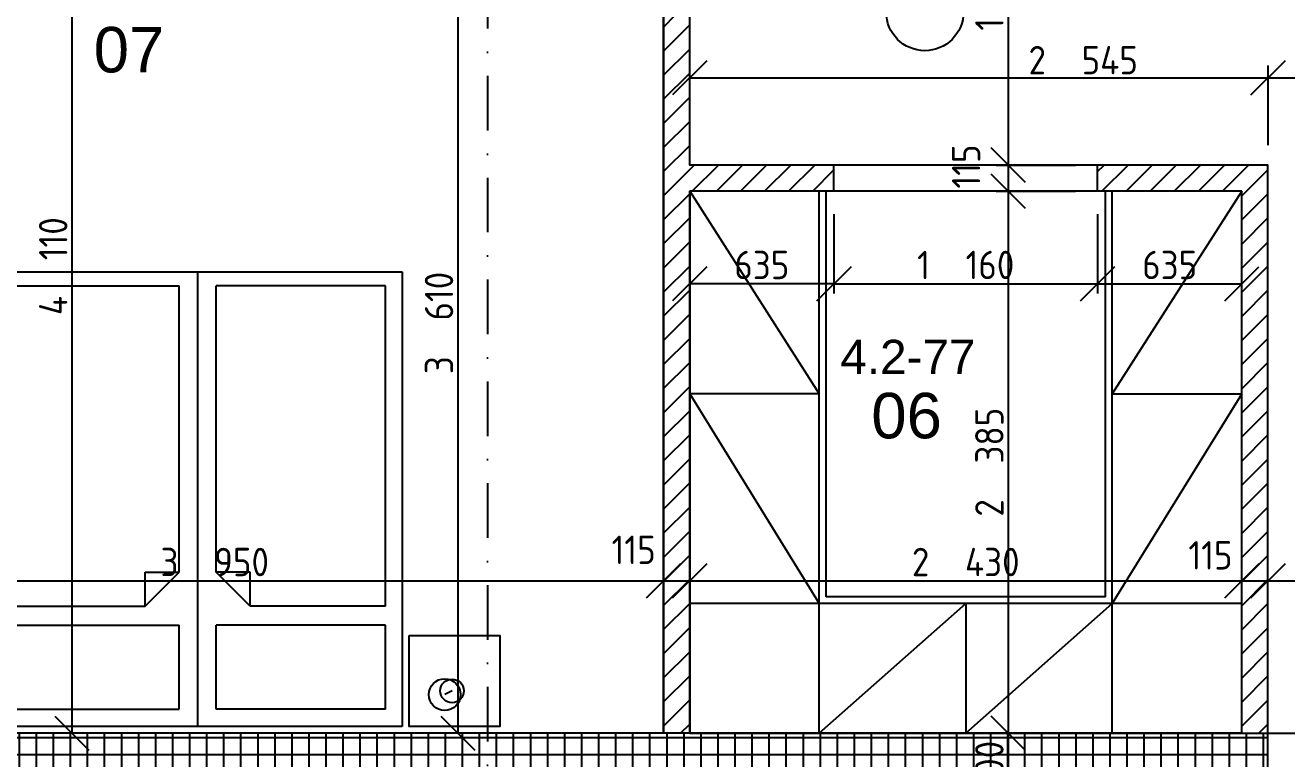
# Model space of a CAD drawing. Extents: x 4511820 to 5180432, y -1526536 to -944957.
# Drawn here: x 4983402 to 4988954, y -1056091 to -1052863 of the extents above; entities that cross this region are included whole.
import ezdxf

# ---------------------------------------------------------------- set-up
doc = ezdxf.new("R2010")
doc.units = 0
doc.header["$MEASUREMENT"] = 0
doc.linetypes.add('ACAD_ISO12W100', pattern=[22, 12, -3, 0.5, -3, 0.5, -3])
doc.linetypes.add('BODKOCIARKOVANA_3', pattern=[5.6, 3, -1.3, 0, -1.3])
doc.layers.get('0').update_dxf_attribs({"linetype": 'CONTINUOUS'})
doc.layers.get('Defpoints').update_dxf_attribs({"color": 61, "linetype": 'CONTINUOUS'})
for name, color, linetype in [('KÓTY', 4, 'CONTINUOUS'), ('MÚRY', 1, 'CONTINUOUS'), ('OKNÁ', 143, 'CONTINUOUS'), ('osi', 253, 'CONTINUOUS'), ('Plochy', 41, 'CONTINUOUS'), ('POPIS', 7, 'CONTINUOUS'), ('TENKÁ', 7, 'CONTINUOUS'), ('ZARIADENIE', 47, 'CONTINUOUS'), ('ŠRAFY', 82, 'CONTINUOUS')]:
    doc.layers.add(name, color=color, linetype=linetype)
doc.styles.add('ARIAL', font='arial.ttf')
doc.styles.add('STYLE1', font='isocp.shx')
doc.dimstyles.new('STANDARD-50', dxfattribs={"dimtxt": 125, "dimasz": 150, "dimexe": 10, "dimexo": 200, "dimgap": 20, "dimtad": 1, "dimdsep": 46, "dimlunit": 6, "dimtxsty": 'STYLE1', "dimblk1": 'OBLIQUE', "dimblk2": 'OBLIQUE', "dimsah": 1, "dimcen": 2.5, "dimse1": 1, "dimse2": 1, "dimadec": 0, "dimazin": 0, "dimtfac": 1, "dimtmove": 1, "dimatfit": 3, "dimldrblk": 'OBLIQUE', "dimfxl": 1, "dimtolj": 1, "dimtzin": 0, "dimarcsym": 0})
pattern_1 = [(45, (515270.5, 400718.02), (-53.0330086, 53.0330086), [])]

# ---------------------------------------------------------------- blocks, each defined once
blk = doc.blocks.new('DVOJPOSTEL')
at = {"layer": 'ZARIADENIE', "ltscale": 0.25}
for p, q in [((4444359, -1314665.2), (4444359, -1312665.2)), ((4444359, -1312665.2), (4446159, -1312665.2)), ((4445259, -1312665.2), (4445259, -1314665.2)), ((4446159, -1312665.2), (4446159, -1314665.2)), ((4444139.6, -1312821.2), (4444171.8, -1312805.1)), ((4446378.4, -1312821.2), (4446346.2, -1312805.1)), ((4446159, -1314665.2), (4444359, -1314665.2))]:
    blk.add_line(p, q, dxfattribs=at)
at = {"layer": 'ZARIADENIE', "color": 76, "ltscale": 0.25}
for p, q in [((4444432.3, -1312741.6), (4445177.9, -1312741.6)), ((4444432.3, -1312741.6), (4444432.3, -1313110.9)), ((4445177.9, -1312741.6), (4445177.9, -1313110.9)), ((4446085.7, -1312741.6), (4445340.1, -1312741.6)), ((4445340.1, -1312741.6), (4445340.1, -1313110.9)), ((4446085.7, -1312741.6), (4446085.7, -1313110.9)), ((4444432.3, -1313110.9), (4445177.9, -1313110.9)), ((4446085.7, -1313110.9), (4445340.1, -1313110.9)), ((4444432.3, -1313193.6), (4444432.3, -1314603.6)), ((4444432.3, -1313193.6), (4445027.9, -1313193.6)), ((4445027.9, -1313193.6), (4445177.9, -1313343.6)), ((4445027.9, -1313193.6), (4445027.9, -1313343.6)), ((4445490.1, -1313193.6), (4445340.1, -1313343.6)), ((4446085.7, -1313193.6), (4445490.1, -1313193.6)), ((4445490.1, -1313193.6), (4445490.1, -1313343.6)), ((4446085.7, -1313193.6), (4446085.7, -1314603.6)), ((4445027.9, -1313343.6), (4445177.9, -1313343.6)), ((4445177.9, -1313343.6), (4445177.9, -1314603.6)), ((4445340.1, -1313343.6), (4445340.1, -1314603.6)), ((4445490.1, -1313343.6), (4445340.1, -1313343.6)), ((4444432.3, -1314603.6), (4445177.9, -1314603.6)), ((4446085.7, -1314603.6), (4445340.1, -1314603.6))]:
    blk.add_line(p, q, dxfattribs=at)
at = {"layer": 'ZARIADENIE'}
for points in [[(4444329, -1313065.2), (4443929, -1313065.2), (4443929, -1312665.2), (4444329, -1312665.2)], [(4446189, -1313065.2), (4446589, -1313065.2), (4446589, -1312665.2), (4446189, -1312665.2)]]:
    blk.add_lwpolyline(points, close=True, dxfattribs=at)
at = {"layer": 'ZARIADENIE', "ltscale": 0.25}
for centre, radius in [((4444171.8, -1312805.1), 69.7), ((4446346.2, -1312805.1), 69.7), ((4444139.6, -1312821.2), 51.9), ((4446378.4, -1312821.2), 51.9)]:
    blk.add_circle(centre, radius, dxfattribs=at)
blk = doc.blocks.new('_OBLIQUE')
at = {"color": 0, "linetype": 'ByBlock'}
blk.add_line((-0.5, -0.5), (0.5, 0.5), dxfattribs=at)
blk = doc.blocks.new('*D20842')
at = {"layer": 'Defpoints', "color": 0}
for p in [(4985096, -1051868.2), (4983607.5, -1055978.2), (4985096, -1055978.2)]:
    blk.add_point(p, dxfattribs=at)
at = {"layer": 'KÓTY', "color": 0, "lineweight": -2}
blk.add_line((4983607.5, -1051868.2), (4983607.5, -1055978.2), dxfattribs=at)
at = {"layer": 'KÓTY', "color": 0, "linetype": 'ByBlock', "lineweight": -2, "xscale": 150, "yscale": 150, "zscale": 150}
for p, rotation in [((4983607.5, -1051868.2), 90), ((4983607.5, -1055978.2), 270)]:
    blk.add_blockref('_OBLIQUE', p, dxfattribs=dict(at, rotation=rotation))
at = {"layer": 'KÓTY', "color": 0, "insert": (4983525, -1053923.2), "char_height": 125, "attachment_point": 5, "rotation": 90, "style": 'STYLE1'}
blk.add_mtext('\\A1;4ﾠ110', dxfattribs=at)
blk = doc.blocks.new('*D20855')
at = {"layer": 'Defpoints', "color": 0}
for p in [(4988121, -1051868.2), (4987727.5, -1053478.2), (4988121, -1053478.2)]:
    blk.add_point(p, dxfattribs=at)
at = {"layer": 'KÓTY', "color": 0, "lineweight": -2}
blk.add_line((4987727.5, -1051868.2), (4987727.5, -1053478.2), dxfattribs=at)
at = {"layer": 'KÓTY', "color": 0, "linetype": 'ByBlock', "lineweight": -2, "xscale": 150, "yscale": 150, "zscale": 150}
for p, rotation in [((4987727.5, -1051868.2), 90), ((4987727.5, -1053478.2), 270)]:
    blk.add_blockref('_OBLIQUE', p, dxfattribs=dict(at, rotation=rotation))
at = {"layer": 'KÓTY', "color": 0, "insert": (4987645, -1052673.2), "char_height": 125, "attachment_point": 5, "rotation": 90, "style": 'STYLE1'}
blk.add_mtext('\\A1;1ﾠ610', dxfattribs=at)
blk = doc.blocks.new('*D20856')
at = {"layer": 'Defpoints', "color": 0}
for p in [(4988121, -1053478.2), (4987727.5, -1053593.2), (4988121, -1053593.2)]:
    blk.add_point(p, dxfattribs=at)
at = {"layer": 'KÓTY', "color": 0, "lineweight": -2}
blk.add_line((4987727.5, -1053478.2), (4987727.5, -1053593.2), dxfattribs=at)
at = {"layer": 'KÓTY', "color": 0, "linetype": 'ByBlock', "lineweight": -2, "xscale": 150, "yscale": 150, "zscale": 150}
for p, rotation in [((4987727.5, -1053478.2), 90), ((4987727.5, -1053593.2), 270)]:
    blk.add_blockref('_OBLIQUE', p, dxfattribs=dict(at, rotation=rotation))
at = {"layer": 'KÓTY', "color": 0, "insert": (4987542.5, -1053484.9), "char_height": 125, "attachment_point": 5, "rotation": 90, "style": 'STYLE1'}
blk.add_mtext('\\A1;115', dxfattribs=at)
blk = doc.blocks.new('*D20857')
at = {"layer": 'Defpoints', "color": 0}
for p in [(4988121, -1053593.2), (4987541, -1055978.2), (4987727.5, -1055978.2)]:
    blk.add_point(p, dxfattribs=at)
at = {"layer": 'KÓTY', "color": 0, "lineweight": -2}
blk.add_line((4987727.5, -1053593.2), (4987727.5, -1055978.2), dxfattribs=at)
at = {"layer": 'KÓTY', "color": 0, "linetype": 'ByBlock', "lineweight": -2, "xscale": 150, "yscale": 150, "zscale": 150}
for p, rotation in [((4987727.5, -1053593.2), 90), ((4987727.5, -1055978.2), 270)]:
    blk.add_blockref('_OBLIQUE', p, dxfattribs=dict(at, rotation=rotation))
at = {"layer": 'KÓTY', "color": 0, "insert": (4987645, -1054785.7), "char_height": 125, "attachment_point": 5, "rotation": 90, "style": 'STYLE1'}
blk.add_mtext('\\A1;2ﾠ385', dxfattribs=at)
blk = doc.blocks.new('*D20858')
at = {"layer": 'Defpoints', "color": 0}
for p in [(4987541, -1055978.2), (4987541, -1056278.2), (4987727.5, -1056278.2)]:
    blk.add_point(p, dxfattribs=at)
at = {"layer": 'KÓTY', "color": 0, "lineweight": -2}
blk.add_line((4987727.5, -1055978.2), (4987727.5, -1056278.2), dxfattribs=at)
at = {"layer": 'KÓTY', "color": 0, "linetype": 'ByBlock', "lineweight": -2, "xscale": 150, "yscale": 150, "zscale": 150}
for p, rotation in [((4987727.5, -1055978.2), 90), ((4987727.5, -1056278.2), 270)]:
    blk.add_blockref('_OBLIQUE', p, dxfattribs=dict(at, rotation=rotation))
at = {"layer": 'KÓTY', "color": 0, "insert": (4987645, -1056128.2), "char_height": 125, "attachment_point": 5, "rotation": 90, "style": 'STYLE1'}
blk.add_mtext('\\A1;300', dxfattribs=at)
blk = doc.blocks.new('*D20942')
at = {"layer": 'Defpoints', "color": 0}
for p in [(4986211, -1055307.5), (4982261, -1055978.2), (4986211, -1055978.2)]:
    blk.add_point(p, dxfattribs=at)
at = {"layer": 'KÓTY', "color": 0, "lineweight": -2}
blk.add_line((4982261, -1055307.5), (4986211, -1055307.5), dxfattribs=at)
at = {"layer": 'KÓTY', "color": 0, "linetype": 'ByBlock', "lineweight": -2, "xscale": 150, "yscale": 150, "zscale": 150, "rotation": 180}
blk.add_blockref('_OBLIQUE', (4982261, -1055307.5), dxfattribs=at)
at = {"layer": 'KÓTY', "color": 0, "linetype": 'ByBlock', "lineweight": -2, "xscale": 150, "yscale": 150, "zscale": 150}
blk.add_blockref('_OBLIQUE', (4986211, -1055307.5), dxfattribs=at)
at = {"layer": 'KÓTY', "color": 0, "insert": (4984236, -1055225), "char_height": 125, "attachment_point": 5, "style": 'STYLE1'}
blk.add_mtext('\\A1;3ﾠ950', dxfattribs=at)
blk = doc.blocks.new('*D20943')
at = {"layer": 'Defpoints', "color": 0}
for p in [(4986326, -1055307.5), (4986211, -1055978.2), (4986326, -1055978.2)]:
    blk.add_point(p, dxfattribs=at)
at = {"layer": 'KÓTY', "color": 0, "lineweight": -2}
blk.add_line((4986211, -1055307.5), (4986326, -1055307.5), dxfattribs=at)
at = {"layer": 'KÓTY', "color": 0, "linetype": 'ByBlock', "lineweight": -2, "xscale": 150, "yscale": 150, "zscale": 150, "rotation": 180}
blk.add_blockref('_OBLIQUE', (4986211, -1055307.5), dxfattribs=at)
at = {"layer": 'KÓTY', "color": 0, "linetype": 'ByBlock', "lineweight": -2, "xscale": 150, "yscale": 150, "zscale": 150}
blk.add_blockref('_OBLIQUE', (4986326, -1055307.5), dxfattribs=at)
at = {"layer": 'KÓTY', "color": 0, "insert": (4986079.5, -1055171.5), "char_height": 125, "attachment_point": 5, "style": 'STYLE1'}
blk.add_mtext('\\A1;115', dxfattribs=at)
blk = doc.blocks.new('*D20944')
at = {"layer": 'Defpoints', "color": 0}
for p in [(4988756, -1055307.5), (4986326, -1055978.2), (4988756, -1055978.2)]:
    blk.add_point(p, dxfattribs=at)
at = {"layer": 'KÓTY', "color": 0, "lineweight": -2}
blk.add_line((4986326, -1055307.5), (4988756, -1055307.5), dxfattribs=at)
at = {"layer": 'KÓTY', "color": 0, "linetype": 'ByBlock', "lineweight": -2, "xscale": 150, "yscale": 150, "zscale": 150, "rotation": 180}
blk.add_blockref('_OBLIQUE', (4986326, -1055307.5), dxfattribs=at)
at = {"layer": 'KÓTY', "color": 0, "linetype": 'ByBlock', "lineweight": -2, "xscale": 150, "yscale": 150, "zscale": 150}
blk.add_blockref('_OBLIQUE', (4988756, -1055307.5), dxfattribs=at)
at = {"layer": 'KÓTY', "color": 0, "insert": (4987541, -1055225), "char_height": 125, "attachment_point": 5, "style": 'STYLE1'}
blk.add_mtext('\\A1;2ﾠ430', dxfattribs=at)
blk = doc.blocks.new('*D20945')
at = {"layer": 'Defpoints', "color": 0}
for p in [(4988871, -1055307.5), (4988756, -1055978.2), (4988871, -1055978.2)]:
    blk.add_point(p, dxfattribs=at)
at = {"layer": 'KÓTY', "color": 0, "lineweight": -2}
blk.add_line((4988756, -1055307.5), (4988871, -1055307.5), dxfattribs=at)
at = {"layer": 'KÓTY', "color": 0, "linetype": 'ByBlock', "lineweight": -2, "xscale": 150, "yscale": 150, "zscale": 150, "rotation": 180}
blk.add_blockref('_OBLIQUE', (4988756, -1055307.5), dxfattribs=at)
at = {"layer": 'KÓTY', "color": 0, "linetype": 'ByBlock', "lineweight": -2, "xscale": 150, "yscale": 150, "zscale": 150}
blk.add_blockref('_OBLIQUE', (4988871, -1055307.5), dxfattribs=at)
at = {"layer": 'KÓTY', "color": 0, "insert": (4988618, -1055195.5), "char_height": 125, "attachment_point": 5, "style": 'STYLE1'}
blk.add_mtext('\\A1;115', dxfattribs=at)
blk = doc.blocks.new('*D20946')
at = {"layer": 'Defpoints', "color": 0}
for p in [(4990121, -1055307.5), (4988871, -1055978.2), (4990121, -1055978.2)]:
    blk.add_point(p, dxfattribs=at)
at = {"layer": 'KÓTY', "color": 0, "lineweight": -2}
blk.add_line((4988871, -1055307.5), (4990121, -1055307.5), dxfattribs=at)
at = {"layer": 'KÓTY', "color": 0, "linetype": 'ByBlock', "lineweight": -2, "xscale": 150, "yscale": 150, "zscale": 150, "rotation": 180}
blk.add_blockref('_OBLIQUE', (4988871, -1055307.5), dxfattribs=at)
at = {"layer": 'KÓTY', "color": 0, "linetype": 'ByBlock', "lineweight": -2, "xscale": 150, "yscale": 150, "zscale": 150}
blk.add_blockref('_OBLIQUE', (4990121, -1055307.5), dxfattribs=at)
at = {"layer": 'KÓTY', "color": 0, "insert": (4989496, -1055225), "char_height": 125, "attachment_point": 5, "style": 'STYLE1'}
blk.add_mtext('\\A1;1ﾠ250', dxfattribs=at)
blk = doc.blocks.new('*D20949')
at = {"layer": 'Defpoints', "color": 0}
for p in [(4986961, -1053593.2), (4988121, -1053593.2), (4988121, -1054000.5)]:
    blk.add_point(p, dxfattribs=at)
at = {"layer": 'KÓTY', "color": 0, "lineweight": -2}
blk.add_line((4986961, -1054000.5), (4988121, -1054000.5), dxfattribs=at)
at = {"layer": 'KÓTY', "color": 0, "linetype": 'ByBlock', "lineweight": -2, "xscale": 150, "yscale": 150, "zscale": 150, "rotation": 180}
blk.add_blockref('_OBLIQUE', (4986961, -1054000.5), dxfattribs=at)
at = {"layer": 'KÓTY', "color": 0, "linetype": 'ByBlock', "lineweight": -2, "xscale": 150, "yscale": 150, "zscale": 150}
blk.add_blockref('_OBLIQUE', (4988121, -1054000.5), dxfattribs=at)
at = {"layer": 'KÓTY', "color": 0, "insert": (4987541, -1053918), "char_height": 125, "attachment_point": 5, "style": 'STYLE1'}
blk.add_mtext('\\A1;1ﾠ160', dxfattribs=at)
blk = doc.blocks.new('*D20950')
at = {"layer": 'Defpoints', "color": 0}
for p in [(4986326, -1053593.2), (4986961, -1053593.2), (4986326, -1054000.5)]:
    blk.add_point(p, dxfattribs=at)
at = {"layer": 'KÓTY', "color": 0, "lineweight": -2}
blk.add_line((4986961, -1054000.5), (4986326, -1054000.5), dxfattribs=at)
at = {"layer": 'KÓTY', "color": 0, "linetype": 'ByBlock', "lineweight": -2, "xscale": 150, "yscale": 150, "zscale": 150, "rotation": 180}
blk.add_blockref('_OBLIQUE', (4986326, -1054000.5), dxfattribs=at)
at = {"layer": 'KÓTY', "color": 0, "linetype": 'ByBlock', "lineweight": -2, "xscale": 150, "yscale": 150, "zscale": 150}
blk.add_blockref('_OBLIQUE', (4986961, -1054000.5), dxfattribs=at)
at = {"layer": 'KÓTY', "color": 0, "insert": (4986643.5, -1053918), "char_height": 125, "attachment_point": 5, "style": 'STYLE1'}
blk.add_mtext('\\A1;635', dxfattribs=at)
blk = doc.blocks.new('*D20951')
at = {"layer": 'Defpoints', "color": 0}
for p in [(4988121, -1053593.2), (4988756, -1053593.2), (4988756, -1054000.5)]:
    blk.add_point(p, dxfattribs=at)
at = {"layer": 'KÓTY', "color": 0, "lineweight": -2}
blk.add_line((4988121, -1054000.5), (4988756, -1054000.5), dxfattribs=at)
at = {"layer": 'KÓTY', "color": 0, "linetype": 'ByBlock', "lineweight": -2, "xscale": 150, "yscale": 150, "zscale": 150, "rotation": 180}
blk.add_blockref('_OBLIQUE', (4988121, -1054000.5), dxfattribs=at)
at = {"layer": 'KÓTY', "color": 0, "linetype": 'ByBlock', "lineweight": -2, "xscale": 150, "yscale": 150, "zscale": 150}
blk.add_blockref('_OBLIQUE', (4988756, -1054000.5), dxfattribs=at)
at = {"layer": 'KÓTY', "color": 0, "insert": (4988438.5, -1053918), "char_height": 125, "attachment_point": 5, "style": 'STYLE1'}
blk.add_mtext('\\A1;635', dxfattribs=at)
blk = doc.blocks.new('*D20952')
at = {"layer": 'Defpoints', "color": 0}
for p in [(4988871, -1053094.5), (4986326, -1053478.2), (4988871, -1053478.2)]:
    blk.add_point(p, dxfattribs=at)
at = {"layer": 'KÓTY', "color": 0, "lineweight": -2}
blk.add_line((4986326, -1053094.5), (4988871, -1053094.5), dxfattribs=at)
at = {"layer": 'KÓTY', "color": 0, "linetype": 'ByBlock', "lineweight": -2, "xscale": 150, "yscale": 150, "zscale": 150, "rotation": 180}
blk.add_blockref('_OBLIQUE', (4986326, -1053094.5), dxfattribs=at)
at = {"layer": 'KÓTY', "color": 0, "linetype": 'ByBlock', "lineweight": -2, "xscale": 150, "yscale": 150, "zscale": 150}
blk.add_blockref('_OBLIQUE', (4988871, -1053094.5), dxfattribs=at)
at = {"layer": 'KÓTY', "color": 0, "insert": (4988058, -1053017), "char_height": 125, "attachment_point": 5, "style": 'STYLE1'}
blk.add_mtext('\\A1;2ﾠ545', dxfattribs=at)
blk = doc.blocks.new('*D20953')
at = {"layer": 'Defpoints', "color": 0}
for p in [(4988871, -1053478.2), (4989253, -1053478.2), (4988871, -1055978.2)]:
    blk.add_point(p, dxfattribs=at)
at = {"layer": 'KÓTY', "color": 0, "lineweight": -2}
blk.add_line((4989253, -1055978.2), (4989253, -1053478.2), dxfattribs=at)
at = {"layer": 'KÓTY', "color": 0, "linetype": 'ByBlock', "lineweight": -2, "xscale": 150, "yscale": 150, "zscale": 150}
for p, rotation in [((4989253, -1053478.2), 90), ((4989253, -1055978.2), 270)]:
    blk.add_blockref('_OBLIQUE', p, dxfattribs=dict(at, rotation=rotation))
at = {"layer": 'KÓTY', "color": 0, "insert": (4989170.5, -1054728.2), "char_height": 125, "attachment_point": 5, "rotation": 90, "style": 'STYLE1'}
blk.add_mtext('\\A1;2ﾠ500', dxfattribs=at)
blk = doc.blocks.new('*D20954')
at = {"layer": 'Defpoints', "color": 0}
for p in [(4990121, -1053094.5), (4988871, -1053478.2), (4990121, -1053478.2)]:
    blk.add_point(p, dxfattribs=at)
at = {"layer": 'KÓTY', "color": 0, "lineweight": -2}
blk.add_line((4988871, -1053094.5), (4990121, -1053094.5), dxfattribs=at)
at = {"layer": 'KÓTY', "color": 0, "linetype": 'ByBlock', "lineweight": -2, "xscale": 150, "yscale": 150, "zscale": 150, "rotation": 180}
blk.add_blockref('_OBLIQUE', (4988871, -1053094.5), dxfattribs=at)
at = {"layer": 'KÓTY', "color": 0, "linetype": 'ByBlock', "lineweight": -2, "xscale": 150, "yscale": 150, "zscale": 150}
blk.add_blockref('_OBLIQUE', (4990121, -1053094.5), dxfattribs=at)
at = {"layer": 'KÓTY', "color": 0, "insert": (4989496, -1053012), "char_height": 125, "attachment_point": 5, "style": 'STYLE1'}
blk.add_mtext('\\A1;1ﾠ250', dxfattribs=at)
blk = doc.blocks.new('*D20955')
at = {"layer": 'Defpoints', "color": 0}
for p in [(4988871, -1051868.2), (4989253, -1051868.2), (4988871, -1053478.2)]:
    blk.add_point(p, dxfattribs=at)
at = {"layer": 'KÓTY', "color": 0, "lineweight": -2}
blk.add_line((4989253, -1053478.2), (4989253, -1051868.2), dxfattribs=at)
at = {"layer": 'KÓTY', "color": 0, "linetype": 'ByBlock', "lineweight": -2, "xscale": 150, "yscale": 150, "zscale": 150}
for p, rotation in [((4989253, -1051868.2), 90), ((4989253, -1053478.2), 270)]:
    blk.add_blockref('_OBLIQUE', p, dxfattribs=dict(at, rotation=rotation))
at = {"layer": 'KÓTY', "color": 0, "insert": (4989170.5, -1052673.2), "char_height": 125, "attachment_point": 5, "rotation": 90, "style": 'STYLE1'}
blk.add_mtext('\\A1;1ﾠ610', dxfattribs=at)
blk = doc.blocks.new('*D20989')
at = {"layer": 'Defpoints', "color": 0}
for p in [(4986211, -1052368.2), (4985305.5, -1055978.2), (4986268.5, -1055978.2)]:
    blk.add_point(p, dxfattribs=at)
at = {"layer": 'KÓTY', "color": 0, "lineweight": -2}
blk.add_line((4985305.5, -1052368.2), (4985305.5, -1055978.2), dxfattribs=at)
at = {"layer": 'KÓTY', "color": 0, "linetype": 'ByBlock', "lineweight": -2, "xscale": 150, "yscale": 150, "zscale": 150}
for p, rotation in [((4985305.5, -1052368.2), 90), ((4985305.5, -1055978.2), 270)]:
    blk.add_blockref('_OBLIQUE', p, dxfattribs=dict(at, rotation=rotation))
at = {"layer": 'KÓTY', "color": 0, "insert": (4985223, -1054173.2), "char_height": 125, "attachment_point": 5, "rotation": 90, "style": 'STYLE1'}
blk.add_mtext('\\A1;3ﾠ610', dxfattribs=at)

msp = doc.modelspace()

# ---------------------------------------------------------------- hatches: boundary and pattern name
at = {"layer": 'ŠRAFY', "ltscale": 0.25}
h = msp.add_hatch(dxfattribs=at)
h.set_pattern_fill('ANSI31', color=256, scale=600, style=0)
h.set_pattern_definition(pattern_1)
h.paths.add_polyline_path([(4986326, -1055978.172), (4986326, -1053593.172), (4986961, -1053593.172), (4986961, -1053478.172), (4986326, -1053478.172), (4986326, -1052828.172), (4986326, -1052818.172), (4986211, -1052818.172), (4986211, -1052828.172), (4986211, -1055978.172)])
h = msp.add_hatch(dxfattribs=at)
h.set_pattern_fill('ANSI31', color=256, scale=600, style=0)
h.set_pattern_definition(pattern_1)
h.paths.add_polyline_path([(4988871, -1055978.172), (4988871, -1053478.172), (4988121, -1053478.172), (4988121, -1053593.172), (4988756, -1053593.172), (4988756, -1055978.172)])
h = msp.add_hatch(dxfattribs=at)
h.set_pattern_fill('ANSI37', color=256, scale=600, angle=45)
h.set_pattern_definition([(90, (-3307273.674, 668852.734), (-75, 1e-14), []), (180, (-3307273.674, 668852.734), (-1e-14, -75), [])])
h.paths.add_polyline_path([(4982121, -1055978.172), (4982121, -1056278.172), (4982261, -1056278.172), (4985086, -1056278.172), (4985201, -1056278.172), (4986086, -1056278.172), (4986201, -1056278.172), (4987401, -1056278.172), (4988001, -1056278.172), (4988756, -1056278.172), (4988871, -1056278.172), (4988871, -1055978.172), (4988756, -1055978.172), (4986326, -1055978.172), (4986211, -1055978.172), (4982261, -1055978.172)])
h.paths.add_polyline_path([(4987520, -1056271.971), (4987520, -1055984.373), (4987770, -1055984.373), (4987770, -1056271.971)], flags=24)
h.paths.add_polyline_path([(4982984, -1056271.971), (4982984, -1055984.373), (4983234, -1055984.373), (4983234, -1056271.971)], flags=24)

# ---------------------------------------------------------------- linework, layer by layer
at = {"layer": 'KÓTY', "ltscale": 0.25}
for p, q in [((4988871, -1053041.097), (4988871, -1053391.097)), ((4988871, -1053041.097), (4988871, -1053391.097)), ((4986961, -1053694.097), (4986961, -1054044.097)), ((4988121, -1053694.097), (4988121, -1054044.097))]:
    msp.add_line(p, q, dxfattribs=at)
at = {"layer": 'KÓTY', "ltscale": 25}
for p, q in [((4987674.097, -1053478.172), (4988024.097, -1053478.172)), ((4987674.097, -1053593.172), (4988024.097, -1053593.172))]:
    msp.add_line(p, q, dxfattribs=at)
at = {"layer": 'MÚRY'}
for p, q in [((4986211, -1055978.172), (4986211, -1052818.172)), ((4986326, -1053478.172), (4986326, -1052818.172)), ((4986961, -1053478.172), (4986326, -1053478.172)), ((4986961, -1053593.172), (4986961, -1053478.172)), ((4988871, -1053478.172), (4988121, -1053478.172)), ((4988121, -1053593.172), (4988121, -1053478.172)), ((4988871, -1059778.172), (4988871, -1053478.172)), ((4986326, -1055978.172), (4986326, -1053593.172)), ((4986961, -1053593.172), (4986326, -1053593.172)), ((4988756, -1053593.172), (4988121, -1053593.172)), ((4988756, -1055978.172), (4988756, -1053593.172)), ((4986211, -1055978.172), (4982121, -1055978.172)), ((4988756, -1055978.172), (4986326, -1055978.172))]:
    msp.add_line(p, q, dxfattribs=at)
at = {"layer": 'OKNÁ', "ltscale": 0.25}
msp.add_circle((4987361, -1052805.172), 170, dxfattribs=at)
at = {"layer": 'osi', "linetype": 'BODKOCIARKOVANA_3', "ltscale": 80}
msp.add_line((4985436, -1047260.98), (4985436, -1084778.172), dxfattribs=at)
at = {"layer": 'Plochy'}
for points in [[(4982261, -1055978.172), (4982261, -1049858.172), (4985096, -1049858.172), (4985096, -1051868.172), (4986211, -1051868.172), (4986211, -1055978.172)], [(4988871, -1059778.172), (4988871, -1053478.172), (4986326, -1053478.172), (4986326, -1051868.172), (4990121, -1051868.172), (4990121, -1059778.172), (4991241, -1059778.172), (4991241, -1062398.172), (4988056, -1062398.172), (4988056, -1059778.172)], [(4988756, -1053593.172), (4986326, -1053593.172), (4986326, -1055978.172), (4988756, -1055978.172)]]:
    msp.add_lwpolyline(points, close=True, dxfattribs=at)
at = {"layer": 'TENKÁ'}
for p, q in [((4986326, -1055978.172), (4986211, -1055978.172)), ((4988756, -1055978.172), (4988871, -1055978.172))]:
    msp.add_line(p, q, dxfattribs=at)
at = {"layer": 'TENKÁ', "linetype": 'ACAD_ISO12W100', "ltscale": 10}
msp.add_line((4988871, -1055978.172), (4990121, -1055978.172), dxfattribs=at)
at = {"layer": 'ZARIADENIE'}
for p, q in [((4986326, -1053593.172), (4986896, -1054485.672)), ((4986896, -1055978.172), (4986896, -1053593.172)), ((4986926, -1055378.172), (4986926, -1053593.172)), ((4988156, -1055378.172), (4988156, -1053593.172)), ((4988186, -1055978.172), (4988186, -1053593.172)), ((4988756, -1053593.172), (4988186, -1054485.672)), ((4986896, -1054485.672), (4986326, -1054485.672)), ((4986326, -1054485.672), (4986896, -1055408.172)), ((4988186, -1054485.672), (4988756, -1054485.672)), ((4988756, -1054485.672), (4988186, -1055408.172)), ((4988156, -1055378.172), (4986926, -1055378.172)), ((4988756, -1055408.172), (4986326, -1055408.172)), ((4986896, -1055978.172), (4987541, -1055408.172)), ((4987541, -1055408.172), (4987541, -1055978.172)), ((4987541, -1055978.172), (4988186, -1055408.172))]:
    msp.add_line(p, q, dxfattribs=at)

# ---------------------------------------------------------------- block references
at = {"layer": 'ZARIADENIE', "color": 2, "rotation": 180}
msp.add_blockref('DVOJPOSTEL', (9429420, -2368613.363), dxfattribs=at)

# ---------------------------------------------------------------- texts
at = {"layer": 'POPIS', "lineweight": 40, "ltscale": 0.25, "style": 'ARIAL'}
for s, height, p in [('07', 200, (4983703.311, -1053070.751)), ('4.2-77', 150, (4986989.269, -1054397.251)), ('06', 200, (4987125.311, -1054680.751))]:
    msp.add_text(s, height=height, dxfattribs=at).set_placement(p)

# ---------------------------------------------------------------- dimensions: what is measured, and where the dimension line sits
at = {"layer": 'KÓTY'}
for base, p1, p2, picture, middle in [((4983607.5, -1055978.172), (4985096, -1051868.172), (4985096, -1055978.172), '*D20842', (4983524.957, -1053923.172)), ((4987727.5, -1053478.172), (4988121, -1051868.172), (4988121, -1053478.172), '*D20855', (4987644.957, -1052673.172)), ((4989253, -1051868.172), (4988871, -1053478.172), (4988871, -1051868.172), '*D20955', (4989170.457, -1052673.172)), ((4985305.5, -1055978.172), (4986211, -1052368.172), (4986268.5, -1055978.172), '*D20989', (4985222.957, -1054173.172)), ((4987727.5, -1053593.172), (4988121, -1053478.172), (4988121, -1053593.172), '*D20856', (4987542.5, -1053484.922)), ((4989253, -1053478.172), (4988871, -1055978.172), (4988871, -1053478.172), '*D20953', (4989170.457, -1054728.172)), ((4987727.5, -1055978.172), (4988121, -1053593.172), (4987541, -1055978.172), '*D20857', (4987644.957, -1054785.672)), ((4987727.5, -1056278.172), (4987541, -1055978.172), (4987541, -1056278.172), '*D20858', (4987645, -1056128.172))]:
    dim = msp.add_linear_dim(base=base, p1=p1, p2=p2, angle=90, dimstyle='STANDARD-50', dxfattribs=at)
    dim.commit()
    dim.dimension.update_dxf_attribs({"geometry": picture, "text_midpoint": middle})
for base, p1, p2, picture, middle in [((4988871, -1053094.5), (4986326, -1053478.172), (4988871, -1053478.172), '*D20952', (4988058, -1053099.5)), ((4986326, -1055307.5), (4986211, -1055978.172), (4986326, -1055978.172), '*D20943', (4986079.5, -1055254)), ((4988871, -1055307.5), (4988756, -1055978.172), (4988871, -1055978.172), '*D20945', (4988618, -1055278))]:
    dim = msp.add_linear_dim(base=base, p1=p1, p2=p2, dimstyle='STANDARD-50', dxfattribs=at)
    dim.commit()
    dim.dimension.update_dxf_attribs({"geometry": picture, "text_midpoint": middle, "dimtype": 160})
for base, p1, p2, picture, middle in [((4990121, -1053094.5), (4988871, -1053478.172), (4990121, -1053478.172), '*D20954', (4989496, -1053011.957)), ((4986326, -1054000.5), (4986961, -1053593.172), (4986326, -1053593.172), '*D20950', (4986643.5, -1053918)), ((4988121, -1054000.5), (4986961, -1053593.172), (4988121, -1053593.172), '*D20949', (4987541, -1053917.957)), ((4988756, -1054000.5), (4988121, -1053593.172), (4988756, -1053593.172), '*D20951', (4988438.5, -1053918)), ((4986211, -1055307.5), (4982261, -1055978.172), (4986211, -1055978.172), '*D20942', (4984236, -1055224.957)), ((4988756, -1055307.5), (4986326, -1055978.172), (4988756, -1055978.172), '*D20944', (4987541, -1055224.957)), ((4990121, -1055307.5), (4988871, -1055978.172), (4990121, -1055978.172), '*D20946', (4989496, -1055224.957))]:
    dim = msp.add_linear_dim(base=base, p1=p1, p2=p2, dimstyle='STANDARD-50', dxfattribs=at)
    dim.commit()
    dim.dimension.update_dxf_attribs({"geometry": picture, "text_midpoint": middle})

doc.saveas('drawing.dxf')
